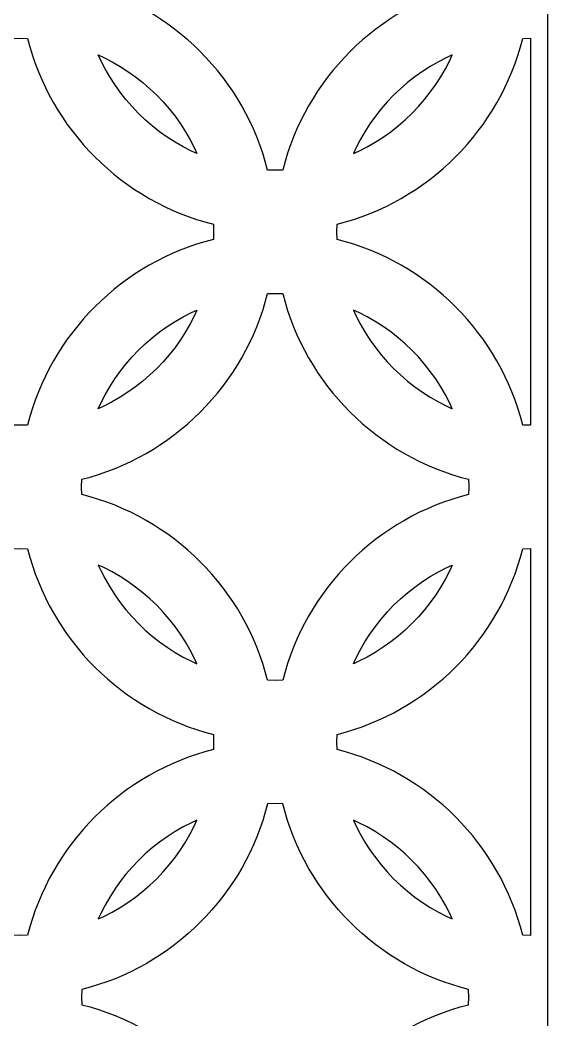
# Model space of a CAD drawing. Header units: centimetres. Extents: x -9.7 to 6.3, y -13.3 to 13.9.
# Drawn here: x -6.03 to -2.33, y 1.02 to 8.03 of the extents above; entities that cross this region are included whole.
import ezdxf

# ---------------------------------------------------------------- set-up
doc = ezdxf.new("R2010")
doc.units = ezdxf.units.CM
doc.header["$MEASUREMENT"] = 0
doc.layers.add('layer 1', color=7, linetype='Continuous')

msp = doc.modelspace()

# ---------------------------------------------------------------- linework, layer by layer
at = {"layer": 'layer 1', "color": 177}
for points, knots in [([(-9.73595, 13.85674), (-9.73595, 13.85674), (-2.33267, 13.85674), (-2.33267, 13.85674), (-2.33267, 13.85674), (-2.33267, 13.85674), (-2.33267, -13.28858), (-2.33267, -13.28858), (-2.33267, -13.28858), (-2.33267, -13.28858), (-9.73595, -13.28858), (-9.73595, -13.28858), (-9.73595, -13.28858), (-9.73595, -13.28858), (-9.73595, 13.85674), (-9.73595, 13.85674)], [0, 0, 0, 0, 0.2, 0.2, 0.2, 0.2, 0.4, 0.4, 0.4, 0.4, 0.6, 0.6, 0.6, 0.6, 1, 1, 1, 1]), ([(-4.19185, 6.97936), (-4.03201, 7.61768), (-3.52776, 8.12197), (-2.88942, 8.28179), (-2.88942, 8.28179), (-2.88942, 8.28179), (-2.88806, 8.33513), (-2.88806, 8.33513), (-2.88806, 8.33513), (-2.88806, 8.33513), (-2.88942, 8.38847), (-2.88942, 8.38847), (-2.88942, 8.38847), (-3.52776, 8.54829), (-4.03201, 9.05258), (-4.19185, 9.6909), (-4.19185, 9.6909), (-4.19185, 9.6909), (-4.24519, 9.69226), (-4.24519, 9.69226), (-4.24519, 9.69226), (-4.24519, 9.69226), (-4.29852, 9.6909), (-4.29852, 9.6909), (-4.29852, 9.6909), (-4.45834, 9.05255), (-4.96263, 8.5483), (-5.60096, 8.38847), (-5.60096, 8.38847), (-5.60096, 8.38847), (-5.60231, 8.33513), (-5.60231, 8.33513), (-5.60231, 8.33513), (-5.60231, 8.33513), (-5.60096, 8.2818), (-5.60096, 8.2818), (-5.60096, 8.2818), (-4.96263, 8.12196), (-4.45834, 7.61771), (-4.29852, 6.97936), (-4.29852, 6.97936), (-4.29852, 6.97936), (-4.24519, 6.978), (-4.24519, 6.978), (-4.24519, 6.978), (-4.24519, 6.978), (-4.19185, 6.97936), (-4.19185, 6.97936)], [0, 0, 0, 0, 0.0769231, 0.0769231, 0.0769231, 0.0769231, 0.1538462, 0.1538462, 0.1538462, 0.1538462, 0.2307692, 0.2307692, 0.2307692, 0.2307692, 0.3076923, 0.3076923, 0.3076923, 0.3076923, 0.3846154, 0.3846154, 0.3846154, 0.3846154, 0.4615385, 0.4615385, 0.4615385, 0.4615385, 0.5384615, 0.5384615, 0.5384615, 0.5384615, 0.6153846, 0.6153846, 0.6153846, 0.6153846, 0.6923077, 0.6923077, 0.6923077, 0.6923077, 0.7692308, 0.7692308, 0.7692308, 0.7692308, 0.8461538, 0.8461538, 0.8461538, 0.8461538, 1, 1, 1, 1]), ([(-6.03431, 5.18888), (-6.03431, 5.18888), (-5.98097, 5.19024), (-5.98097, 5.19024), (-5.98097, 5.19024), (-5.82115, 5.82859), (-5.31686, 6.33283), (-4.67854, 6.49267), (-4.67854, 6.49267), (-4.67854, 6.49267), (-4.67718, 6.54601), (-4.67718, 6.54601), (-4.67718, 6.54601), (-4.67718, 6.54601), (-4.67854, 6.59935), (-4.67854, 6.59935), (-4.67854, 6.59935), (-5.31689, 6.75917), (-5.82114, 7.26346), (-5.98097, 7.90178), (-5.98097, 7.90178), (-5.98097, 7.90178), (-6.03431, 7.90314), (-6.03431, 7.90314), (-6.03431, 7.90314), (-6.03431, 7.90314), (-6.08764, 7.90178), (-6.08764, 7.90178), (-6.08764, 7.90178), (-6.24746, 7.26343), (-6.75175, 6.75918), (-7.39008, 6.59934), (-7.39008, 6.59934), (-7.39008, 6.59934), (-7.39144, 6.54601), (-7.39144, 6.54601), (-7.39144, 6.54601), (-7.39144, 6.54601), (-7.39008, 6.49267), (-7.39008, 6.49267), (-7.39008, 6.49267), (-6.75173, 6.33285), (-6.24748, 5.82856), (-6.08764, 5.19024), (-6.08764, 5.19024), (-6.08764, 5.19024), (-6.03431, 5.18888), (-6.03431, 5.18888)], [0, 0, 0, 0, 0.0769231, 0.0769231, 0.0769231, 0.0769231, 0.1538462, 0.1538462, 0.1538462, 0.1538462, 0.2307692, 0.2307692, 0.2307692, 0.2307692, 0.3076923, 0.3076923, 0.3076923, 0.3076923, 0.3846154, 0.3846154, 0.3846154, 0.3846154, 0.4615385, 0.4615385, 0.4615385, 0.4615385, 0.5384615, 0.5384615, 0.5384615, 0.5384615, 0.6153846, 0.6153846, 0.6153846, 0.6153846, 0.6923077, 0.6923077, 0.6923077, 0.6923077, 0.7692308, 0.7692308, 0.7692308, 0.7692308, 0.8461538, 0.8461538, 0.8461538, 0.8461538, 1, 1, 1, 1]), ([(-2.45606, 7.90314), (-2.45606, 7.90314), (-2.50939, 7.90178), (-2.50939, 7.90178), (-2.50939, 7.90178), (-2.66923, 7.26345), (-3.17348, 6.75917), (-3.81183, 6.59934), (-3.81183, 6.59934), (-3.81183, 6.59934), (-3.81319, 6.54601), (-3.81319, 6.54601), (-3.81319, 6.54601), (-3.81319, 6.54601), (-3.81183, 6.49267), (-3.81183, 6.49267), (-3.81183, 6.49267), (-3.17351, 6.33284), (-2.66922, 5.82859), (-2.5094, 5.19024), (-2.5094, 5.19024), (-2.5094, 5.19024), (-2.45606, 5.18888), (-2.45606, 5.18888), (-2.45606, 5.18888), (-2.45606, 5.18888), (-2.45606, 7.90314), (-2.45606, 7.90314)], [0, 0, 0, 0, 0.125, 0.125, 0.125, 0.125, 0.25, 0.25, 0.25, 0.25, 0.375, 0.375, 0.375, 0.375, 0.5, 0.5, 0.5, 0.5, 0.625, 0.625, 0.625, 0.625, 0.75, 0.75, 0.75, 0.75, 1, 1, 1, 1]), ([(-4.79387, 7.09469), (-4.79387, 7.09469), (-4.81106, 7.13262), (-4.81106, 7.13262), (-4.81106, 7.13262), (-4.81106, 7.13262), (-4.84108, 7.1911), (-4.84108, 7.1911), (-4.84108, 7.1911), (-4.84108, 7.1911), (-4.87383, 7.24795), (-4.87383, 7.24795), (-4.87383, 7.24795), (-4.87383, 7.24795), (-4.90925, 7.3031), (-4.90925, 7.3031), (-4.90925, 7.3031), (-4.90925, 7.3031), (-4.94722, 7.35644), (-4.94722, 7.35644), (-4.94722, 7.35644), (-4.94722, 7.35644), (-4.98768, 7.40787), (-4.98768, 7.40787), (-4.98768, 7.40787), (-4.98768, 7.40787), (-5.03052, 7.45731), (-5.03052, 7.45731), (-5.03052, 7.45731), (-5.03052, 7.45731), (-5.07567, 7.50465), (-5.07567, 7.50465), (-5.07567, 7.50465), (-5.07567, 7.50465), (-5.12301, 7.54979), (-5.12301, 7.54979), (-5.12301, 7.54979), (-5.12301, 7.54979), (-5.17245, 7.59264), (-5.17245, 7.59264), (-5.17245, 7.59264), (-5.17245, 7.59264), (-5.22388, 7.6331), (-5.22388, 7.6331), (-5.22388, 7.6331), (-5.22388, 7.6331), (-5.27722, 7.67107), (-5.27722, 7.67107), (-5.27722, 7.67107), (-5.27722, 7.67107), (-5.33237, 7.70649), (-5.33237, 7.70649), (-5.33237, 7.70649), (-5.33237, 7.70649), (-5.38922, 7.73924), (-5.38922, 7.73924), (-5.38922, 7.73924), (-5.38922, 7.73924), (-5.4477, 7.76926), (-5.4477, 7.76926), (-5.4477, 7.76926), (-5.4477, 7.76926), (-5.48563, 7.78645), (-5.48563, 7.78645), (-5.48563, 7.78645), (-5.48563, 7.78645), (-5.46843, 7.74852), (-5.46843, 7.74852), (-5.46843, 7.74852), (-5.46843, 7.74852), (-5.43841, 7.69005), (-5.43841, 7.69005), (-5.43841, 7.69005), (-5.43841, 7.69005), (-5.40566, 7.63319), (-5.40566, 7.63319), (-5.40566, 7.63319), (-5.40566, 7.63319), (-5.37024, 7.57804), (-5.37024, 7.57804), (-5.37024, 7.57804), (-5.37024, 7.57804), (-5.33227, 7.5247), (-5.33227, 7.5247), (-5.33227, 7.5247), (-5.33227, 7.5247), (-5.29181, 7.47327), (-5.29181, 7.47327), (-5.29181, 7.47327), (-5.29181, 7.47327), (-5.24896, 7.42383), (-5.24896, 7.42383), (-5.24896, 7.42383), (-5.24896, 7.42383), (-5.20382, 7.37649), (-5.20382, 7.37649), (-5.20382, 7.37649), (-5.20382, 7.37649), (-5.15648, 7.33135), (-5.15648, 7.33135), (-5.15648, 7.33135), (-5.15648, 7.33135), (-5.10705, 7.28851), (-5.10705, 7.28851), (-5.10705, 7.28851), (-5.10705, 7.28851), (-5.05561, 7.24805), (-5.05561, 7.24805), (-5.05561, 7.24805), (-5.05561, 7.24805), (-5.00227, 7.21007), (-5.00227, 7.21007), (-5.00227, 7.21007), (-5.00227, 7.21007), (-4.94712, 7.17466), (-4.94712, 7.17466), (-4.94712, 7.17466), (-4.94712, 7.17466), (-4.89026, 7.1419), (-4.89026, 7.1419), (-4.89026, 7.1419), (-4.89026, 7.1419), (-4.83179, 7.11188), (-4.83179, 7.11188), (-4.83179, 7.11188), (-4.83179, 7.11188), (-4.79387, 7.09469), (-4.79387, 7.09469)], [0, 0, 0, 0, 0.030303, 0.030303, 0.030303, 0.030303, 0.0606061, 0.0606061, 0.0606061, 0.0606061, 0.0909091, 0.0909091, 0.0909091, 0.0909091, 0.1212121, 0.1212121, 0.1212121, 0.1212121, 0.1515152, 0.1515152, 0.1515152, 0.1515152, 0.1818182, 0.1818182, 0.1818182, 0.1818182, 0.2121212, 0.2121212, 0.2121212, 0.2121212, 0.2424242, 0.2424242, 0.2424242, 0.2424242, 0.2727273, 0.2727273, 0.2727273, 0.2727273, 0.3030303, 0.3030303, 0.3030303, 0.3030303, 0.3333333, 0.3333333, 0.3333333, 0.3333333, 0.3636364, 0.3636364, 0.3636364, 0.3636364, 0.3939394, 0.3939394, 0.3939394, 0.3939394, 0.4242424, 0.4242424, 0.4242424, 0.4242424, 0.4545455, 0.4545455, 0.4545455, 0.4545455, 0.4848485, 0.4848485, 0.4848485, 0.4848485, 0.5151515, 0.5151515, 0.5151515, 0.5151515, 0.5454545, 0.5454545, 0.5454545, 0.5454545, 0.5757576, 0.5757576, 0.5757576, 0.5757576, 0.6060606, 0.6060606, 0.6060606, 0.6060606, 0.6363636, 0.6363636, 0.6363636, 0.6363636, 0.6666667, 0.6666667, 0.6666667, 0.6666667, 0.6969697, 0.6969697, 0.6969697, 0.6969697, 0.7272727, 0.7272727, 0.7272727, 0.7272727, 0.7575758, 0.7575758, 0.7575758, 0.7575758, 0.7878788, 0.7878788, 0.7878788, 0.7878788, 0.8181818, 0.8181818, 0.8181818, 0.8181818, 0.8484848, 0.8484848, 0.8484848, 0.8484848, 0.8787879, 0.8787879, 0.8787879, 0.8787879, 0.9090909, 0.9090909, 0.9090909, 0.9090909, 0.9393939, 0.9393939, 0.9393939, 0.9393939, 1, 1, 1, 1]), ([(-3.69651, 7.09469), (-3.69651, 7.09469), (-3.67931, 7.13262), (-3.67931, 7.13262), (-3.67931, 7.13262), (-3.67931, 7.13262), (-3.64929, 7.1911), (-3.64929, 7.1911), (-3.64929, 7.1911), (-3.64929, 7.1911), (-3.61654, 7.24795), (-3.61654, 7.24795), (-3.61654, 7.24795), (-3.61654, 7.24795), (-3.58113, 7.3031), (-3.58113, 7.3031), (-3.58113, 7.3031), (-3.58113, 7.3031), (-3.54315, 7.35644), (-3.54315, 7.35644), (-3.54315, 7.35644), (-3.54315, 7.35644), (-3.50269, 7.40787), (-3.50269, 7.40787), (-3.50269, 7.40787), (-3.50269, 7.40787), (-3.45985, 7.45731), (-3.45985, 7.45731), (-3.45985, 7.45731), (-3.45985, 7.45731), (-3.4147, 7.50465), (-3.4147, 7.50465), (-3.4147, 7.50465), (-3.4147, 7.50465), (-3.36736, 7.54979), (-3.36736, 7.54979), (-3.36736, 7.54979), (-3.36736, 7.54979), (-3.31793, 7.59264), (-3.31793, 7.59264), (-3.31793, 7.59264), (-3.31793, 7.59264), (-3.26649, 7.6331), (-3.26649, 7.6331), (-3.26649, 7.6331), (-3.26649, 7.6331), (-3.21315, 7.67107), (-3.21315, 7.67107), (-3.21315, 7.67107), (-3.21315, 7.67107), (-3.158, 7.70649), (-3.158, 7.70649), (-3.158, 7.70649), (-3.158, 7.70649), (-3.10115, 7.73924), (-3.10115, 7.73924), (-3.10115, 7.73924), (-3.10115, 7.73924), (-3.04268, 7.76926), (-3.04268, 7.76926), (-3.04268, 7.76926), (-3.04268, 7.76926), (-3.00474, 7.78645), (-3.00474, 7.78645), (-3.00474, 7.78645), (-3.00474, 7.78645), (-3.02194, 7.74852), (-3.02194, 7.74852), (-3.02194, 7.74852), (-3.02194, 7.74852), (-3.05196, 7.69005), (-3.05196, 7.69005), (-3.05196, 7.69005), (-3.05196, 7.69005), (-3.08471, 7.63319), (-3.08471, 7.63319), (-3.08471, 7.63319), (-3.08471, 7.63319), (-3.12012, 7.57804), (-3.12012, 7.57804), (-3.12012, 7.57804), (-3.12012, 7.57804), (-3.1581, 7.5247), (-3.1581, 7.5247), (-3.1581, 7.5247), (-3.1581, 7.5247), (-3.19856, 7.47327), (-3.19856, 7.47327), (-3.19856, 7.47327), (-3.19856, 7.47327), (-3.2414, 7.42384), (-3.2414, 7.42384), (-3.2414, 7.42384), (-3.2414, 7.42384), (-3.28655, 7.37649), (-3.28655, 7.37649), (-3.28655, 7.37649), (-3.28655, 7.37649), (-3.33389, 7.33135), (-3.33389, 7.33135), (-3.33389, 7.33135), (-3.33389, 7.33135), (-3.38332, 7.2885), (-3.38332, 7.2885), (-3.38332, 7.2885), (-3.38332, 7.2885), (-3.43476, 7.24805), (-3.43476, 7.24805), (-3.43476, 7.24805), (-3.43476, 7.24805), (-3.4881, 7.21007), (-3.4881, 7.21007), (-3.4881, 7.21007), (-3.4881, 7.21007), (-3.54325, 7.17466), (-3.54325, 7.17466), (-3.54325, 7.17466), (-3.54325, 7.17466), (-3.6001, 7.1419), (-3.6001, 7.1419), (-3.6001, 7.1419), (-3.6001, 7.1419), (-3.65857, 7.11188), (-3.65857, 7.11188), (-3.65857, 7.11188), (-3.65857, 7.11188), (-3.69651, 7.09469), (-3.69651, 7.09469)], [0, 0, 0, 0, 0.030303, 0.030303, 0.030303, 0.030303, 0.0606061, 0.0606061, 0.0606061, 0.0606061, 0.0909091, 0.0909091, 0.0909091, 0.0909091, 0.1212121, 0.1212121, 0.1212121, 0.1212121, 0.1515152, 0.1515152, 0.1515152, 0.1515152, 0.1818182, 0.1818182, 0.1818182, 0.1818182, 0.2121212, 0.2121212, 0.2121212, 0.2121212, 0.2424242, 0.2424242, 0.2424242, 0.2424242, 0.2727273, 0.2727273, 0.2727273, 0.2727273, 0.3030303, 0.3030303, 0.3030303, 0.3030303, 0.3333333, 0.3333333, 0.3333333, 0.3333333, 0.3636364, 0.3636364, 0.3636364, 0.3636364, 0.3939394, 0.3939394, 0.3939394, 0.3939394, 0.4242424, 0.4242424, 0.4242424, 0.4242424, 0.4545455, 0.4545455, 0.4545455, 0.4545455, 0.4848485, 0.4848485, 0.4848485, 0.4848485, 0.5151515, 0.5151515, 0.5151515, 0.5151515, 0.5454545, 0.5454545, 0.5454545, 0.5454545, 0.5757576, 0.5757576, 0.5757576, 0.5757576, 0.6060606, 0.6060606, 0.6060606, 0.6060606, 0.6363636, 0.6363636, 0.6363636, 0.6363636, 0.6666667, 0.6666667, 0.6666667, 0.6666667, 0.6969697, 0.6969697, 0.6969697, 0.6969697, 0.7272727, 0.7272727, 0.7272727, 0.7272727, 0.7575758, 0.7575758, 0.7575758, 0.7575758, 0.7878788, 0.7878788, 0.7878788, 0.7878788, 0.8181818, 0.8181818, 0.8181818, 0.8181818, 0.8484848, 0.8484848, 0.8484848, 0.8484848, 0.8787879, 0.8787879, 0.8787879, 0.8787879, 0.9090909, 0.9090909, 0.9090909, 0.9090909, 0.9393939, 0.9393939, 0.9393939, 0.9393939, 1, 1, 1, 1]), ([(-2.88942, 4.81022), (-3.52777, 4.97005), (-4.03202, 5.47434), (-4.19185, 6.11266), (-4.19185, 6.11266), (-4.19185, 6.11266), (-4.24519, 6.11402), (-4.24519, 6.11402), (-4.24519, 6.11402), (-4.24519, 6.11402), (-4.29852, 6.11266), (-4.29852, 6.11266), (-4.29852, 6.11266), (-4.45834, 5.47431), (-4.96263, 4.97005), (-5.60096, 4.81022), (-5.60096, 4.81022), (-5.60096, 4.81022), (-5.60231, 4.75689), (-5.60231, 4.75689), (-5.60231, 4.75689), (-5.60231, 4.75689), (-5.60096, 4.70355), (-5.60096, 4.70355), (-5.60096, 4.70355), (-4.96263, 4.54371), (-4.45835, 4.03947), (-4.29852, 3.40112), (-4.29852, 3.40112), (-4.29852, 3.40112), (-4.24519, 3.39976), (-4.24519, 3.39976), (-4.24519, 3.39976), (-4.24519, 3.39976), (-4.19185, 3.40112), (-4.19185, 3.40112), (-4.19185, 3.40112), (-4.03202, 4.03947), (-3.52773, 4.54371), (-2.88942, 4.70355), (-2.88942, 4.70355), (-2.88942, 4.70355), (-2.88806, 4.75689), (-2.88806, 4.75689), (-2.88806, 4.75689), (-2.88806, 4.75689), (-2.88942, 4.81022), (-2.88942, 4.81022)], [0, 0, 0, 0, 0.0769231, 0.0769231, 0.0769231, 0.0769231, 0.1538462, 0.1538462, 0.1538462, 0.1538462, 0.2307692, 0.2307692, 0.2307692, 0.2307692, 0.3076923, 0.3076923, 0.3076923, 0.3076923, 0.3846154, 0.3846154, 0.3846154, 0.3846154, 0.4615385, 0.4615385, 0.4615385, 0.4615385, 0.5384615, 0.5384615, 0.5384615, 0.5384615, 0.6153846, 0.6153846, 0.6153846, 0.6153846, 0.6923077, 0.6923077, 0.6923077, 0.6923077, 0.7692308, 0.7692308, 0.7692308, 0.7692308, 0.8461538, 0.8461538, 0.8461538, 0.8461538, 1, 1, 1, 1]), ([(-5.48563, 5.30557), (-5.48563, 5.30557), (-5.4477, 5.32276), (-5.4477, 5.32276), (-5.4477, 5.32276), (-5.4477, 5.32276), (-5.38923, 5.35278), (-5.38923, 5.35278), (-5.38923, 5.35278), (-5.38923, 5.35278), (-5.33237, 5.38554), (-5.33237, 5.38554), (-5.33237, 5.38554), (-5.33237, 5.38554), (-5.27722, 5.42095), (-5.27722, 5.42095), (-5.27722, 5.42095), (-5.27722, 5.42095), (-5.22388, 5.45893), (-5.22388, 5.45893), (-5.22388, 5.45893), (-5.22388, 5.45893), (-5.17244, 5.49939), (-5.17244, 5.49939), (-5.17244, 5.49939), (-5.17244, 5.49939), (-5.12301, 5.54223), (-5.12301, 5.54223), (-5.12301, 5.54223), (-5.12301, 5.54223), (-5.07567, 5.58737), (-5.07567, 5.58737), (-5.07567, 5.58737), (-5.07567, 5.58737), (-5.03053, 5.63471), (-5.03053, 5.63471), (-5.03053, 5.63471), (-5.03053, 5.63471), (-4.98768, 5.68415), (-4.98768, 5.68415), (-4.98768, 5.68415), (-4.98768, 5.68415), (-4.94722, 5.73559), (-4.94722, 5.73559), (-4.94722, 5.73559), (-4.94722, 5.73559), (-4.90925, 5.78893), (-4.90925, 5.78893), (-4.90925, 5.78893), (-4.90925, 5.78893), (-4.87384, 5.84408), (-4.87384, 5.84408), (-4.87384, 5.84408), (-4.87384, 5.84408), (-4.84108, 5.90093), (-4.84108, 5.90093), (-4.84108, 5.90093), (-4.84108, 5.90093), (-4.81106, 5.95941), (-4.81106, 5.95941), (-4.81106, 5.95941), (-4.81106, 5.95941), (-4.79387, 5.99733), (-4.79387, 5.99733), (-4.79387, 5.99733), (-4.79387, 5.99733), (-4.83179, 5.98014), (-4.83179, 5.98014), (-4.83179, 5.98014), (-4.83179, 5.98014), (-4.89026, 5.95012), (-4.89026, 5.95012), (-4.89026, 5.95012), (-4.89026, 5.95012), (-4.94712, 5.91736), (-4.94712, 5.91736), (-4.94712, 5.91736), (-4.94712, 5.91736), (-5.00227, 5.88195), (-5.00227, 5.88195), (-5.00227, 5.88195), (-5.00227, 5.88195), (-5.05561, 5.84397), (-5.05561, 5.84397), (-5.05561, 5.84397), (-5.05561, 5.84397), (-5.10705, 5.80352), (-5.10705, 5.80352), (-5.10705, 5.80352), (-5.10705, 5.80352), (-5.15648, 5.76067), (-5.15648, 5.76067), (-5.15648, 5.76067), (-5.15648, 5.76067), (-5.20382, 5.71553), (-5.20382, 5.71553), (-5.20382, 5.71553), (-5.20382, 5.71553), (-5.24896, 5.66819), (-5.24896, 5.66819), (-5.24896, 5.66819), (-5.24896, 5.66819), (-5.29181, 5.61875), (-5.29181, 5.61875), (-5.29181, 5.61875), (-5.29181, 5.61875), (-5.33227, 5.56732), (-5.33227, 5.56732), (-5.33227, 5.56732), (-5.33227, 5.56732), (-5.37024, 5.51398), (-5.37024, 5.51398), (-5.37024, 5.51398), (-5.37024, 5.51398), (-5.40566, 5.45883), (-5.40566, 5.45883), (-5.40566, 5.45883), (-5.40566, 5.45883), (-5.43841, 5.40197), (-5.43841, 5.40197), (-5.43841, 5.40197), (-5.43841, 5.40197), (-5.46843, 5.34349), (-5.46843, 5.34349), (-5.46843, 5.34349), (-5.46843, 5.34349), (-5.48563, 5.30557), (-5.48563, 5.30557)], [0, 0, 0, 0, 0.030303, 0.030303, 0.030303, 0.030303, 0.0606061, 0.0606061, 0.0606061, 0.0606061, 0.0909091, 0.0909091, 0.0909091, 0.0909091, 0.1212121, 0.1212121, 0.1212121, 0.1212121, 0.1515152, 0.1515152, 0.1515152, 0.1515152, 0.1818182, 0.1818182, 0.1818182, 0.1818182, 0.2121212, 0.2121212, 0.2121212, 0.2121212, 0.2424242, 0.2424242, 0.2424242, 0.2424242, 0.2727273, 0.2727273, 0.2727273, 0.2727273, 0.3030303, 0.3030303, 0.3030303, 0.3030303, 0.3333333, 0.3333333, 0.3333333, 0.3333333, 0.3636364, 0.3636364, 0.3636364, 0.3636364, 0.3939394, 0.3939394, 0.3939394, 0.3939394, 0.4242424, 0.4242424, 0.4242424, 0.4242424, 0.4545455, 0.4545455, 0.4545455, 0.4545455, 0.4848485, 0.4848485, 0.4848485, 0.4848485, 0.5151515, 0.5151515, 0.5151515, 0.5151515, 0.5454545, 0.5454545, 0.5454545, 0.5454545, 0.5757576, 0.5757576, 0.5757576, 0.5757576, 0.6060606, 0.6060606, 0.6060606, 0.6060606, 0.6363636, 0.6363636, 0.6363636, 0.6363636, 0.6666667, 0.6666667, 0.6666667, 0.6666667, 0.6969697, 0.6969697, 0.6969697, 0.6969697, 0.7272727, 0.7272727, 0.7272727, 0.7272727, 0.7575758, 0.7575758, 0.7575758, 0.7575758, 0.7878788, 0.7878788, 0.7878788, 0.7878788, 0.8181818, 0.8181818, 0.8181818, 0.8181818, 0.8484848, 0.8484848, 0.8484848, 0.8484848, 0.8787879, 0.8787879, 0.8787879, 0.8787879, 0.9090909, 0.9090909, 0.9090909, 0.9090909, 0.9393939, 0.9393939, 0.9393939, 0.9393939, 1, 1, 1, 1]), ([(-3.00474, 5.30557), (-3.00474, 5.30557), (-3.04267, 5.32276), (-3.04267, 5.32276), (-3.04267, 5.32276), (-3.04267, 5.32276), (-3.10115, 5.35278), (-3.10115, 5.35278), (-3.10115, 5.35278), (-3.10115, 5.35278), (-3.15801, 5.38554), (-3.15801, 5.38554), (-3.15801, 5.38554), (-3.15801, 5.38554), (-3.21315, 5.42095), (-3.21315, 5.42095), (-3.21315, 5.42095), (-3.21315, 5.42095), (-3.26649, 5.45893), (-3.26649, 5.45893), (-3.26649, 5.45893), (-3.26649, 5.45893), (-3.31793, 5.49939), (-3.31793, 5.49939), (-3.31793, 5.49939), (-3.31793, 5.49939), (-3.36736, 5.54223), (-3.36736, 5.54223), (-3.36736, 5.54223), (-3.36736, 5.54223), (-3.4147, 5.58737), (-3.4147, 5.58737), (-3.4147, 5.58737), (-3.4147, 5.58737), (-3.45984, 5.63471), (-3.45984, 5.63471), (-3.45984, 5.63471), (-3.45984, 5.63471), (-3.50269, 5.68415), (-3.50269, 5.68415), (-3.50269, 5.68415), (-3.50269, 5.68415), (-3.54315, 5.73559), (-3.54315, 5.73559), (-3.54315, 5.73559), (-3.54315, 5.73559), (-3.58113, 5.78893), (-3.58113, 5.78893), (-3.58113, 5.78893), (-3.58113, 5.78893), (-3.61654, 5.84407), (-3.61654, 5.84407), (-3.61654, 5.84407), (-3.61654, 5.84407), (-3.64929, 5.90093), (-3.64929, 5.90093), (-3.64929, 5.90093), (-3.64929, 5.90093), (-3.67931, 5.95941), (-3.67931, 5.95941), (-3.67931, 5.95941), (-3.67931, 5.95941), (-3.69651, 5.99733), (-3.69651, 5.99733), (-3.69651, 5.99733), (-3.69651, 5.99733), (-3.65857, 5.98014), (-3.65857, 5.98014), (-3.65857, 5.98014), (-3.65857, 5.98014), (-3.6001, 5.95012), (-3.6001, 5.95012), (-3.6001, 5.95012), (-3.6001, 5.95012), (-3.54325, 5.91737), (-3.54325, 5.91737), (-3.54325, 5.91737), (-3.54325, 5.91737), (-3.4881, 5.88195), (-3.4881, 5.88195), (-3.4881, 5.88195), (-3.4881, 5.88195), (-3.43476, 5.84397), (-3.43476, 5.84397), (-3.43476, 5.84397), (-3.43476, 5.84397), (-3.38332, 5.80352), (-3.38332, 5.80352), (-3.38332, 5.80352), (-3.38332, 5.80352), (-3.33389, 5.76067), (-3.33389, 5.76067), (-3.33389, 5.76067), (-3.33389, 5.76067), (-3.28655, 5.71553), (-3.28655, 5.71553), (-3.28655, 5.71553), (-3.28655, 5.71553), (-3.2414, 5.66818), (-3.2414, 5.66818), (-3.2414, 5.66818), (-3.2414, 5.66818), (-3.19856, 5.61875), (-3.19856, 5.61875), (-3.19856, 5.61875), (-3.19856, 5.61875), (-3.1581, 5.56732), (-3.1581, 5.56732), (-3.1581, 5.56732), (-3.1581, 5.56732), (-3.12012, 5.51398), (-3.12012, 5.51398), (-3.12012, 5.51398), (-3.12012, 5.51398), (-3.08471, 5.45883), (-3.08471, 5.45883), (-3.08471, 5.45883), (-3.08471, 5.45883), (-3.05196, 5.40198), (-3.05196, 5.40198), (-3.05196, 5.40198), (-3.05196, 5.40198), (-3.02194, 5.3435), (-3.02194, 5.3435), (-3.02194, 5.3435), (-3.02194, 5.3435), (-3.00474, 5.30557), (-3.00474, 5.30557)], [0, 0, 0, 0, 0.030303, 0.030303, 0.030303, 0.030303, 0.0606061, 0.0606061, 0.0606061, 0.0606061, 0.0909091, 0.0909091, 0.0909091, 0.0909091, 0.1212121, 0.1212121, 0.1212121, 0.1212121, 0.1515152, 0.1515152, 0.1515152, 0.1515152, 0.1818182, 0.1818182, 0.1818182, 0.1818182, 0.2121212, 0.2121212, 0.2121212, 0.2121212, 0.2424242, 0.2424242, 0.2424242, 0.2424242, 0.2727273, 0.2727273, 0.2727273, 0.2727273, 0.3030303, 0.3030303, 0.3030303, 0.3030303, 0.3333333, 0.3333333, 0.3333333, 0.3333333, 0.3636364, 0.3636364, 0.3636364, 0.3636364, 0.3939394, 0.3939394, 0.3939394, 0.3939394, 0.4242424, 0.4242424, 0.4242424, 0.4242424, 0.4545455, 0.4545455, 0.4545455, 0.4545455, 0.4848485, 0.4848485, 0.4848485, 0.4848485, 0.5151515, 0.5151515, 0.5151515, 0.5151515, 0.5454545, 0.5454545, 0.5454545, 0.5454545, 0.5757576, 0.5757576, 0.5757576, 0.5757576, 0.6060606, 0.6060606, 0.6060606, 0.6060606, 0.6363636, 0.6363636, 0.6363636, 0.6363636, 0.6666667, 0.6666667, 0.6666667, 0.6666667, 0.6969697, 0.6969697, 0.6969697, 0.6969697, 0.7272727, 0.7272727, 0.7272727, 0.7272727, 0.7575758, 0.7575758, 0.7575758, 0.7575758, 0.7878788, 0.7878788, 0.7878788, 0.7878788, 0.8181818, 0.8181818, 0.8181818, 0.8181818, 0.8484848, 0.8484848, 0.8484848, 0.8484848, 0.8787879, 0.8787879, 0.8787879, 0.8787879, 0.9090909, 0.9090909, 0.9090909, 0.9090909, 0.9393939, 0.9393939, 0.9393939, 0.9393939, 1, 1, 1, 1]), ([(-7.39008, 2.91443), (-6.75176, 2.75459), (-6.24747, 2.25034), (-6.08764, 1.61199), (-6.08764, 1.61199), (-6.08764, 1.61199), (-6.03431, 1.61064), (-6.03431, 1.61064), (-6.03431, 1.61064), (-6.03431, 1.61064), (-5.98097, 1.61199), (-5.98097, 1.61199), (-5.98097, 1.61199), (-5.82114, 2.25031), (-5.31689, 2.7546), (-4.67854, 2.91442), (-4.67854, 2.91442), (-4.67854, 2.91442), (-4.67718, 2.96776), (-4.67718, 2.96776), (-4.67718, 2.96776), (-4.67718, 2.96776), (-4.67854, 3.0211), (-4.67854, 3.0211), (-4.67854, 3.0211), (-5.31686, 3.18093), (-5.82115, 3.68519), (-5.98097, 4.32353), (-5.98097, 4.32353), (-5.98097, 4.32353), (-6.03431, 4.32489), (-6.03431, 4.32489), (-6.03431, 4.32489), (-6.03431, 4.32489), (-6.08764, 4.32353), (-6.08764, 4.32353), (-6.08764, 4.32353), (-6.24748, 3.68521), (-6.75173, 3.18092), (-7.39008, 3.0211), (-7.39008, 3.0211), (-7.39008, 3.0211), (-7.39144, 2.96776), (-7.39144, 2.96776), (-7.39144, 2.96776), (-7.39144, 2.96776), (-7.39008, 2.91443), (-7.39008, 2.91443)], [0, 0, 0, 0, 0.0769231, 0.0769231, 0.0769231, 0.0769231, 0.1538462, 0.1538462, 0.1538462, 0.1538462, 0.2307692, 0.2307692, 0.2307692, 0.2307692, 0.3076923, 0.3076923, 0.3076923, 0.3076923, 0.3846154, 0.3846154, 0.3846154, 0.3846154, 0.4615385, 0.4615385, 0.4615385, 0.4615385, 0.5384615, 0.5384615, 0.5384615, 0.5384615, 0.6153846, 0.6153846, 0.6153846, 0.6153846, 0.6923077, 0.6923077, 0.6923077, 0.6923077, 0.7692308, 0.7692308, 0.7692308, 0.7692308, 0.8461538, 0.8461538, 0.8461538, 0.8461538, 1, 1, 1, 1]), ([(-2.45606, 4.32489), (-2.45606, 4.32489), (-2.5094, 4.32353), (-2.5094, 4.32353), (-2.5094, 4.32353), (-2.66922, 3.68518), (-3.17351, 3.18093), (-3.81183, 3.0211), (-3.81183, 3.0211), (-3.81183, 3.0211), (-3.81319, 2.96776), (-3.81319, 2.96776), (-3.81319, 2.96776), (-3.81319, 2.96776), (-3.81183, 2.91443), (-3.81183, 2.91443), (-3.81183, 2.91443), (-3.17348, 2.7546), (-2.66923, 2.25031), (-2.5094, 1.61199), (-2.5094, 1.61199), (-2.5094, 1.61199), (-2.45606, 1.61064), (-2.45606, 1.61064), (-2.45606, 1.61064), (-2.45606, 1.61064), (-2.45606, 4.32489), (-2.45606, 4.32489)], [0, 0, 0, 0, 0.125, 0.125, 0.125, 0.125, 0.25, 0.25, 0.25, 0.25, 0.375, 0.375, 0.375, 0.375, 0.5, 0.5, 0.5, 0.5, 0.625, 0.625, 0.625, 0.625, 0.75, 0.75, 0.75, 0.75, 1, 1, 1, 1]), ([(-5.48562, 4.2082), (-5.48562, 4.2082), (-5.4477, 4.19101), (-5.4477, 4.19101), (-5.4477, 4.19101), (-5.4477, 4.19101), (-5.38923, 4.16099), (-5.38923, 4.16099), (-5.38923, 4.16099), (-5.38923, 4.16099), (-5.33237, 4.12823), (-5.33237, 4.12823), (-5.33237, 4.12823), (-5.33237, 4.12823), (-5.27722, 4.09282), (-5.27722, 4.09282), (-5.27722, 4.09282), (-5.27722, 4.09282), (-5.22388, 4.05484), (-5.22388, 4.05484), (-5.22388, 4.05484), (-5.22388, 4.05484), (-5.17244, 4.01439), (-5.17244, 4.01439), (-5.17244, 4.01439), (-5.17244, 4.01439), (-5.12301, 3.97154), (-5.12301, 3.97154), (-5.12301, 3.97154), (-5.12301, 3.97154), (-5.07567, 3.9264), (-5.07567, 3.9264), (-5.07567, 3.9264), (-5.07567, 3.9264), (-5.03053, 3.87906), (-5.03053, 3.87906), (-5.03053, 3.87906), (-5.03053, 3.87906), (-4.98768, 3.82962), (-4.98768, 3.82962), (-4.98768, 3.82962), (-4.98768, 3.82962), (-4.94722, 3.77819), (-4.94722, 3.77819), (-4.94722, 3.77819), (-4.94722, 3.77819), (-4.90925, 3.72485), (-4.90925, 3.72485), (-4.90925, 3.72485), (-4.90925, 3.72485), (-4.87384, 3.6697), (-4.87384, 3.6697), (-4.87384, 3.6697), (-4.87384, 3.6697), (-4.84108, 3.61284), (-4.84108, 3.61284), (-4.84108, 3.61284), (-4.84108, 3.61284), (-4.81106, 3.55437), (-4.81106, 3.55437), (-4.81106, 3.55437), (-4.81106, 3.55437), (-4.79387, 3.51645), (-4.79387, 3.51645), (-4.79387, 3.51645), (-4.79387, 3.51645), (-4.83178, 3.53364), (-4.83178, 3.53364), (-4.83178, 3.53364), (-4.83178, 3.53364), (-4.89026, 3.56366), (-4.89026, 3.56366), (-4.89026, 3.56366), (-4.89026, 3.56366), (-4.94712, 3.59642), (-4.94712, 3.59642), (-4.94712, 3.59642), (-4.94712, 3.59642), (-5.00227, 3.63183), (-5.00227, 3.63183), (-5.00227, 3.63183), (-5.00227, 3.63183), (-5.05561, 3.66981), (-5.05561, 3.66981), (-5.05561, 3.66981), (-5.05561, 3.66981), (-5.10705, 3.71027), (-5.10705, 3.71027), (-5.10705, 3.71027), (-5.10705, 3.71027), (-5.15649, 3.75312), (-5.15649, 3.75312), (-5.15649, 3.75312), (-5.15649, 3.75312), (-5.20382, 3.79825), (-5.20382, 3.79825), (-5.20382, 3.79825), (-5.20382, 3.79825), (-5.24896, 3.84559), (-5.24896, 3.84559), (-5.24896, 3.84559), (-5.24896, 3.84559), (-5.29181, 3.89502), (-5.29181, 3.89502), (-5.29181, 3.89502), (-5.29181, 3.89502), (-5.33227, 3.94647), (-5.33227, 3.94647), (-5.33227, 3.94647), (-5.33227, 3.94647), (-5.37024, 3.99981), (-5.37024, 3.99981), (-5.37024, 3.99981), (-5.37024, 3.99981), (-5.40565, 4.05495), (-5.40565, 4.05495), (-5.40565, 4.05495), (-5.40565, 4.05495), (-5.43841, 4.11181), (-5.43841, 4.11181), (-5.43841, 4.11181), (-5.43841, 4.11181), (-5.46843, 4.17029), (-5.46843, 4.17029), (-5.46843, 4.17029), (-5.46843, 4.17029), (-5.48562, 4.2082), (-5.48562, 4.2082)], [0, 0, 0, 0, 0.030303, 0.030303, 0.030303, 0.030303, 0.0606061, 0.0606061, 0.0606061, 0.0606061, 0.0909091, 0.0909091, 0.0909091, 0.0909091, 0.1212121, 0.1212121, 0.1212121, 0.1212121, 0.1515152, 0.1515152, 0.1515152, 0.1515152, 0.1818182, 0.1818182, 0.1818182, 0.1818182, 0.2121212, 0.2121212, 0.2121212, 0.2121212, 0.2424242, 0.2424242, 0.2424242, 0.2424242, 0.2727273, 0.2727273, 0.2727273, 0.2727273, 0.3030303, 0.3030303, 0.3030303, 0.3030303, 0.3333333, 0.3333333, 0.3333333, 0.3333333, 0.3636364, 0.3636364, 0.3636364, 0.3636364, 0.3939394, 0.3939394, 0.3939394, 0.3939394, 0.4242424, 0.4242424, 0.4242424, 0.4242424, 0.4545455, 0.4545455, 0.4545455, 0.4545455, 0.4848485, 0.4848485, 0.4848485, 0.4848485, 0.5151515, 0.5151515, 0.5151515, 0.5151515, 0.5454545, 0.5454545, 0.5454545, 0.5454545, 0.5757576, 0.5757576, 0.5757576, 0.5757576, 0.6060606, 0.6060606, 0.6060606, 0.6060606, 0.6363636, 0.6363636, 0.6363636, 0.6363636, 0.6666667, 0.6666667, 0.6666667, 0.6666667, 0.6969697, 0.6969697, 0.6969697, 0.6969697, 0.7272727, 0.7272727, 0.7272727, 0.7272727, 0.7575758, 0.7575758, 0.7575758, 0.7575758, 0.7878788, 0.7878788, 0.7878788, 0.7878788, 0.8181818, 0.8181818, 0.8181818, 0.8181818, 0.8484848, 0.8484848, 0.8484848, 0.8484848, 0.8787879, 0.8787879, 0.8787879, 0.8787879, 0.9090909, 0.9090909, 0.9090909, 0.9090909, 0.9393939, 0.9393939, 0.9393939, 0.9393939, 1, 1, 1, 1]), ([(-3.00475, 4.2082), (-3.00475, 4.2082), (-3.04267, 4.19101), (-3.04267, 4.19101), (-3.04267, 4.19101), (-3.04267, 4.19101), (-3.10115, 4.16099), (-3.10115, 4.16099), (-3.10115, 4.16099), (-3.10115, 4.16099), (-3.15801, 4.12823), (-3.15801, 4.12823), (-3.15801, 4.12823), (-3.15801, 4.12823), (-3.21315, 4.09282), (-3.21315, 4.09282), (-3.21315, 4.09282), (-3.21315, 4.09282), (-3.26649, 4.05484), (-3.26649, 4.05484), (-3.26649, 4.05484), (-3.26649, 4.05484), (-3.31793, 4.01439), (-3.31793, 4.01439), (-3.31793, 4.01439), (-3.31793, 4.01439), (-3.36736, 3.97154), (-3.36736, 3.97154), (-3.36736, 3.97154), (-3.36736, 3.97154), (-3.4147, 3.9264), (-3.4147, 3.9264), (-3.4147, 3.9264), (-3.4147, 3.9264), (-3.45984, 3.87906), (-3.45984, 3.87906), (-3.45984, 3.87906), (-3.45984, 3.87906), (-3.50269, 3.82962), (-3.50269, 3.82962), (-3.50269, 3.82962), (-3.50269, 3.82962), (-3.54315, 3.77819), (-3.54315, 3.77819), (-3.54315, 3.77819), (-3.54315, 3.77819), (-3.58113, 3.72485), (-3.58113, 3.72485), (-3.58113, 3.72485), (-3.58113, 3.72485), (-3.61654, 3.6697), (-3.61654, 3.6697), (-3.61654, 3.6697), (-3.61654, 3.6697), (-3.64929, 3.61284), (-3.64929, 3.61284), (-3.64929, 3.61284), (-3.64929, 3.61284), (-3.67931, 3.55437), (-3.67931, 3.55437), (-3.67931, 3.55437), (-3.67931, 3.55437), (-3.6965, 3.51645), (-3.6965, 3.51645), (-3.6965, 3.51645), (-3.6965, 3.51645), (-3.65858, 3.53364), (-3.65858, 3.53364), (-3.65858, 3.53364), (-3.65858, 3.53364), (-3.6001, 3.56366), (-3.6001, 3.56366), (-3.6001, 3.56366), (-3.6001, 3.56366), (-3.54324, 3.59642), (-3.54324, 3.59642), (-3.54324, 3.59642), (-3.54324, 3.59642), (-3.4881, 3.63183), (-3.4881, 3.63183), (-3.4881, 3.63183), (-3.4881, 3.63183), (-3.43476, 3.66981), (-3.43476, 3.66981), (-3.43476, 3.66981), (-3.43476, 3.66981), (-3.38332, 3.71027), (-3.38332, 3.71027), (-3.38332, 3.71027), (-3.38332, 3.71027), (-3.33388, 3.75311), (-3.33388, 3.75311), (-3.33388, 3.75311), (-3.33388, 3.75311), (-3.28655, 3.79825), (-3.28655, 3.79825), (-3.28655, 3.79825), (-3.28655, 3.79825), (-3.2414, 3.84559), (-3.2414, 3.84559), (-3.2414, 3.84559), (-3.2414, 3.84559), (-3.19856, 3.89503), (-3.19856, 3.89503), (-3.19856, 3.89503), (-3.19856, 3.89503), (-3.1581, 3.94647), (-3.1581, 3.94647), (-3.1581, 3.94647), (-3.1581, 3.94647), (-3.12012, 3.99981), (-3.12012, 3.99981), (-3.12012, 3.99981), (-3.12012, 3.99981), (-3.08471, 4.05495), (-3.08471, 4.05495), (-3.08471, 4.05495), (-3.08471, 4.05495), (-3.05196, 4.11181), (-3.05196, 4.11181), (-3.05196, 4.11181), (-3.05196, 4.11181), (-3.02194, 4.17029), (-3.02194, 4.17029), (-3.02194, 4.17029), (-3.02194, 4.17029), (-3.00475, 4.2082), (-3.00475, 4.2082)], [0, 0, 0, 0, 0.030303, 0.030303, 0.030303, 0.030303, 0.0606061, 0.0606061, 0.0606061, 0.0606061, 0.0909091, 0.0909091, 0.0909091, 0.0909091, 0.1212121, 0.1212121, 0.1212121, 0.1212121, 0.1515152, 0.1515152, 0.1515152, 0.1515152, 0.1818182, 0.1818182, 0.1818182, 0.1818182, 0.2121212, 0.2121212, 0.2121212, 0.2121212, 0.2424242, 0.2424242, 0.2424242, 0.2424242, 0.2727273, 0.2727273, 0.2727273, 0.2727273, 0.3030303, 0.3030303, 0.3030303, 0.3030303, 0.3333333, 0.3333333, 0.3333333, 0.3333333, 0.3636364, 0.3636364, 0.3636364, 0.3636364, 0.3939394, 0.3939394, 0.3939394, 0.3939394, 0.4242424, 0.4242424, 0.4242424, 0.4242424, 0.4545455, 0.4545455, 0.4545455, 0.4545455, 0.4848485, 0.4848485, 0.4848485, 0.4848485, 0.5151515, 0.5151515, 0.5151515, 0.5151515, 0.5454545, 0.5454545, 0.5454545, 0.5454545, 0.5757576, 0.5757576, 0.5757576, 0.5757576, 0.6060606, 0.6060606, 0.6060606, 0.6060606, 0.6363636, 0.6363636, 0.6363636, 0.6363636, 0.6666667, 0.6666667, 0.6666667, 0.6666667, 0.6969697, 0.6969697, 0.6969697, 0.6969697, 0.7272727, 0.7272727, 0.7272727, 0.7272727, 0.7575758, 0.7575758, 0.7575758, 0.7575758, 0.7878788, 0.7878788, 0.7878788, 0.7878788, 0.8181818, 0.8181818, 0.8181818, 0.8181818, 0.8484848, 0.8484848, 0.8484848, 0.8484848, 0.8787879, 0.8787879, 0.8787879, 0.8787879, 0.9090909, 0.9090909, 0.9090909, 0.9090909, 0.9393939, 0.9393939, 0.9393939, 0.9393939, 1, 1, 1, 1]), ([(-2.88942, 1.1253), (-3.52774, 0.96547), (-4.03202, 0.46122), (-4.19185, -0.17713), (-4.19185, -0.17713), (-4.19185, -0.17713), (-4.24519, -0.17849), (-4.24519, -0.17849), (-4.24519, -0.17849), (-4.24519, -0.17849), (-4.29852, -0.17713), (-4.29852, -0.17713), (-4.29852, -0.17713), (-4.45834, 0.46122), (-4.96263, 0.96547), (-5.60096, 1.1253), (-5.60096, 1.1253), (-5.60096, 1.1253), (-5.60231, 1.17864), (-5.60231, 1.17864), (-5.60231, 1.17864), (-5.60231, 1.17864), (-5.60096, 1.23197), (-5.60096, 1.23197), (-5.60096, 1.23197), (-4.96261, 1.3918), (-4.45835, 1.89609), (-4.29852, 2.53441), (-4.29852, 2.53441), (-4.29852, 2.53441), (-4.24519, 2.53577), (-4.24519, 2.53577), (-4.24519, 2.53577), (-4.24519, 2.53577), (-4.19185, 2.53441), (-4.19185, 2.53441), (-4.19185, 2.53441), (-4.03203, 1.89606), (-3.52774, 1.39181), (-2.88942, 1.23197), (-2.88942, 1.23197), (-2.88942, 1.23197), (-2.88806, 1.17864), (-2.88806, 1.17864), (-2.88806, 1.17864), (-2.88806, 1.17864), (-2.88942, 1.1253), (-2.88942, 1.1253)], [0, 0, 0, 0, 0.0769231, 0.0769231, 0.0769231, 0.0769231, 0.1538462, 0.1538462, 0.1538462, 0.1538462, 0.2307692, 0.2307692, 0.2307692, 0.2307692, 0.3076923, 0.3076923, 0.3076923, 0.3076923, 0.3846154, 0.3846154, 0.3846154, 0.3846154, 0.4615385, 0.4615385, 0.4615385, 0.4615385, 0.5384615, 0.5384615, 0.5384615, 0.5384615, 0.6153846, 0.6153846, 0.6153846, 0.6153846, 0.6923077, 0.6923077, 0.6923077, 0.6923077, 0.7692308, 0.7692308, 0.7692308, 0.7692308, 0.8461538, 0.8461538, 0.8461538, 0.8461538, 1, 1, 1, 1]), ([(-5.48563, 1.72732), (-5.48563, 1.72732), (-5.46843, 1.76524), (-5.46843, 1.76524), (-5.46843, 1.76524), (-5.46843, 1.76524), (-5.43841, 1.82372), (-5.43841, 1.82372), (-5.43841, 1.82372), (-5.43841, 1.82372), (-5.40565, 1.88058), (-5.40565, 1.88058), (-5.40565, 1.88058), (-5.40565, 1.88058), (-5.37024, 1.93572), (-5.37024, 1.93572), (-5.37024, 1.93572), (-5.37024, 1.93572), (-5.33227, 1.98907), (-5.33227, 1.98907), (-5.33227, 1.98907), (-5.33227, 1.98907), (-5.29181, 2.04051), (-5.29181, 2.04051), (-5.29181, 2.04051), (-5.29181, 2.04051), (-5.24896, 2.08994), (-5.24896, 2.08994), (-5.24896, 2.08994), (-5.24896, 2.08994), (-5.20382, 2.13728), (-5.20382, 2.13728), (-5.20382, 2.13728), (-5.20382, 2.13728), (-5.15649, 2.18241), (-5.15649, 2.18241), (-5.15649, 2.18241), (-5.15649, 2.18241), (-5.10705, 2.22526), (-5.10705, 2.22526), (-5.10705, 2.22526), (-5.10705, 2.22526), (-5.05561, 2.26572), (-5.05561, 2.26572), (-5.05561, 2.26572), (-5.05561, 2.26572), (-5.00227, 2.3037), (-5.00227, 2.3037), (-5.00227, 2.3037), (-5.00227, 2.3037), (-4.94712, 2.33911), (-4.94712, 2.33911), (-4.94712, 2.33911), (-4.94712, 2.33911), (-4.89026, 2.37187), (-4.89026, 2.37187), (-4.89026, 2.37187), (-4.89026, 2.37187), (-4.83178, 2.40189), (-4.83178, 2.40189), (-4.83178, 2.40189), (-4.83178, 2.40189), (-4.79387, 2.41908), (-4.79387, 2.41908), (-4.79387, 2.41908), (-4.79387, 2.41908), (-4.81106, 2.38115), (-4.81106, 2.38115), (-4.81106, 2.38115), (-4.81106, 2.38115), (-4.84108, 2.32268), (-4.84108, 2.32268), (-4.84108, 2.32268), (-4.84108, 2.32268), (-4.87383, 2.26582), (-4.87383, 2.26582), (-4.87383, 2.26582), (-4.87383, 2.26582), (-4.90925, 2.21068), (-4.90925, 2.21068), (-4.90925, 2.21068), (-4.90925, 2.21068), (-4.94722, 2.15733), (-4.94722, 2.15733), (-4.94722, 2.15733), (-4.94722, 2.15733), (-4.98768, 2.1059), (-4.98768, 2.1059), (-4.98768, 2.1059), (-4.98768, 2.1059), (-5.03052, 2.05647), (-5.03052, 2.05647), (-5.03052, 2.05647), (-5.03052, 2.05647), (-5.07567, 2.00913), (-5.07567, 2.00913), (-5.07567, 2.00913), (-5.07567, 2.00913), (-5.12301, 1.96398), (-5.12301, 1.96398), (-5.12301, 1.96398), (-5.12301, 1.96398), (-5.17245, 1.92113), (-5.17245, 1.92113), (-5.17245, 1.92113), (-5.17245, 1.92113), (-5.22388, 1.88068), (-5.22388, 1.88068), (-5.22388, 1.88068), (-5.22388, 1.88068), (-5.27722, 1.8427), (-5.27722, 1.8427), (-5.27722, 1.8427), (-5.27722, 1.8427), (-5.33237, 1.80729), (-5.33237, 1.80729), (-5.33237, 1.80729), (-5.33237, 1.80729), (-5.38922, 1.77453), (-5.38922, 1.77453), (-5.38922, 1.77453), (-5.38922, 1.77453), (-5.4477, 1.74451), (-5.4477, 1.74451), (-5.4477, 1.74451), (-5.4477, 1.74451), (-5.48563, 1.72732), (-5.48563, 1.72732)], [0, 0, 0, 0, 0.030303, 0.030303, 0.030303, 0.030303, 0.0606061, 0.0606061, 0.0606061, 0.0606061, 0.0909091, 0.0909091, 0.0909091, 0.0909091, 0.1212121, 0.1212121, 0.1212121, 0.1212121, 0.1515152, 0.1515152, 0.1515152, 0.1515152, 0.1818182, 0.1818182, 0.1818182, 0.1818182, 0.2121212, 0.2121212, 0.2121212, 0.2121212, 0.2424242, 0.2424242, 0.2424242, 0.2424242, 0.2727273, 0.2727273, 0.2727273, 0.2727273, 0.3030303, 0.3030303, 0.3030303, 0.3030303, 0.3333333, 0.3333333, 0.3333333, 0.3333333, 0.3636364, 0.3636364, 0.3636364, 0.3636364, 0.3939394, 0.3939394, 0.3939394, 0.3939394, 0.4242424, 0.4242424, 0.4242424, 0.4242424, 0.4545455, 0.4545455, 0.4545455, 0.4545455, 0.4848485, 0.4848485, 0.4848485, 0.4848485, 0.5151515, 0.5151515, 0.5151515, 0.5151515, 0.5454545, 0.5454545, 0.5454545, 0.5454545, 0.5757576, 0.5757576, 0.5757576, 0.5757576, 0.6060606, 0.6060606, 0.6060606, 0.6060606, 0.6363636, 0.6363636, 0.6363636, 0.6363636, 0.6666667, 0.6666667, 0.6666667, 0.6666667, 0.6969697, 0.6969697, 0.6969697, 0.6969697, 0.7272727, 0.7272727, 0.7272727, 0.7272727, 0.7575758, 0.7575758, 0.7575758, 0.7575758, 0.7878788, 0.7878788, 0.7878788, 0.7878788, 0.8181818, 0.8181818, 0.8181818, 0.8181818, 0.8484848, 0.8484848, 0.8484848, 0.8484848, 0.8787879, 0.8787879, 0.8787879, 0.8787879, 0.9090909, 0.9090909, 0.9090909, 0.9090909, 0.9393939, 0.9393939, 0.9393939, 0.9393939, 1, 1, 1, 1]), ([(-3.69651, 2.41908), (-3.69651, 2.41908), (-3.65858, 2.40189), (-3.65858, 2.40189), (-3.65858, 2.40189), (-3.65858, 2.40189), (-3.6001, 2.37187), (-3.6001, 2.37187), (-3.6001, 2.37187), (-3.6001, 2.37187), (-3.54324, 2.33911), (-3.54324, 2.33911), (-3.54324, 2.33911), (-3.54324, 2.33911), (-3.4881, 2.3037), (-3.4881, 2.3037), (-3.4881, 2.3037), (-3.4881, 2.3037), (-3.43476, 2.26572), (-3.43476, 2.26572), (-3.43476, 2.26572), (-3.43476, 2.26572), (-3.38332, 2.22526), (-3.38332, 2.22526), (-3.38332, 2.22526), (-3.38332, 2.22526), (-3.33388, 2.18242), (-3.33388, 2.18242), (-3.33388, 2.18242), (-3.33388, 2.18242), (-3.28655, 2.13728), (-3.28655, 2.13728), (-3.28655, 2.13728), (-3.28655, 2.13728), (-3.2414, 2.08994), (-3.2414, 2.08994), (-3.2414, 2.08994), (-3.2414, 2.08994), (-3.19856, 2.0405), (-3.19856, 2.0405), (-3.19856, 2.0405), (-3.19856, 2.0405), (-3.1581, 1.98907), (-3.1581, 1.98907), (-3.1581, 1.98907), (-3.1581, 1.98907), (-3.12012, 1.93572), (-3.12012, 1.93572), (-3.12012, 1.93572), (-3.12012, 1.93572), (-3.08471, 1.88058), (-3.08471, 1.88058), (-3.08471, 1.88058), (-3.08471, 1.88058), (-3.05196, 1.82372), (-3.05196, 1.82372), (-3.05196, 1.82372), (-3.05196, 1.82372), (-3.02194, 1.76524), (-3.02194, 1.76524), (-3.02194, 1.76524), (-3.02194, 1.76524), (-3.00474, 1.72732), (-3.00474, 1.72732), (-3.00474, 1.72732), (-3.00474, 1.72732), (-3.04268, 1.74451), (-3.04268, 1.74451), (-3.04268, 1.74451), (-3.04268, 1.74451), (-3.10115, 1.77453), (-3.10115, 1.77453), (-3.10115, 1.77453), (-3.10115, 1.77453), (-3.158, 1.80729), (-3.158, 1.80729), (-3.158, 1.80729), (-3.158, 1.80729), (-3.21315, 1.8427), (-3.21315, 1.8427), (-3.21315, 1.8427), (-3.21315, 1.8427), (-3.26649, 1.88068), (-3.26649, 1.88068), (-3.26649, 1.88068), (-3.26649, 1.88068), (-3.31793, 1.92113), (-3.31793, 1.92113), (-3.31793, 1.92113), (-3.31793, 1.92113), (-3.36736, 1.96398), (-3.36736, 1.96398), (-3.36736, 1.96398), (-3.36736, 1.96398), (-3.4147, 2.00913), (-3.4147, 2.00913), (-3.4147, 2.00913), (-3.4147, 2.00913), (-3.45985, 2.05647), (-3.45985, 2.05647), (-3.45985, 2.05647), (-3.45985, 2.05647), (-3.50269, 2.1059), (-3.50269, 2.1059), (-3.50269, 2.1059), (-3.50269, 2.1059), (-3.54315, 2.15733), (-3.54315, 2.15733), (-3.54315, 2.15733), (-3.54315, 2.15733), (-3.58113, 2.21068), (-3.58113, 2.21068), (-3.58113, 2.21068), (-3.58113, 2.21068), (-3.61654, 2.26582), (-3.61654, 2.26582), (-3.61654, 2.26582), (-3.61654, 2.26582), (-3.64929, 2.32268), (-3.64929, 2.32268), (-3.64929, 2.32268), (-3.64929, 2.32268), (-3.67931, 2.38115), (-3.67931, 2.38115), (-3.67931, 2.38115), (-3.67931, 2.38115), (-3.69651, 2.41908), (-3.69651, 2.41908)], [0, 0, 0, 0, 0.030303, 0.030303, 0.030303, 0.030303, 0.0606061, 0.0606061, 0.0606061, 0.0606061, 0.0909091, 0.0909091, 0.0909091, 0.0909091, 0.1212121, 0.1212121, 0.1212121, 0.1212121, 0.1515152, 0.1515152, 0.1515152, 0.1515152, 0.1818182, 0.1818182, 0.1818182, 0.1818182, 0.2121212, 0.2121212, 0.2121212, 0.2121212, 0.2424242, 0.2424242, 0.2424242, 0.2424242, 0.2727273, 0.2727273, 0.2727273, 0.2727273, 0.3030303, 0.3030303, 0.3030303, 0.3030303, 0.3333333, 0.3333333, 0.3333333, 0.3333333, 0.3636364, 0.3636364, 0.3636364, 0.3636364, 0.3939394, 0.3939394, 0.3939394, 0.3939394, 0.4242424, 0.4242424, 0.4242424, 0.4242424, 0.4545455, 0.4545455, 0.4545455, 0.4545455, 0.4848485, 0.4848485, 0.4848485, 0.4848485, 0.5151515, 0.5151515, 0.5151515, 0.5151515, 0.5454545, 0.5454545, 0.5454545, 0.5454545, 0.5757576, 0.5757576, 0.5757576, 0.5757576, 0.6060606, 0.6060606, 0.6060606, 0.6060606, 0.6363636, 0.6363636, 0.6363636, 0.6363636, 0.6666667, 0.6666667, 0.6666667, 0.6666667, 0.6969697, 0.6969697, 0.6969697, 0.6969697, 0.7272727, 0.7272727, 0.7272727, 0.7272727, 0.7575758, 0.7575758, 0.7575758, 0.7575758, 0.7878788, 0.7878788, 0.7878788, 0.7878788, 0.8181818, 0.8181818, 0.8181818, 0.8181818, 0.8484848, 0.8484848, 0.8484848, 0.8484848, 0.8787879, 0.8787879, 0.8787879, 0.8787879, 0.9090909, 0.9090909, 0.9090909, 0.9090909, 0.9393939, 0.9393939, 0.9393939, 0.9393939, 1, 1, 1, 1])]:
    msp.add_open_spline(points, degree=3, knots=knots, dxfattribs=at)

doc.saveas('drawing.dxf')
